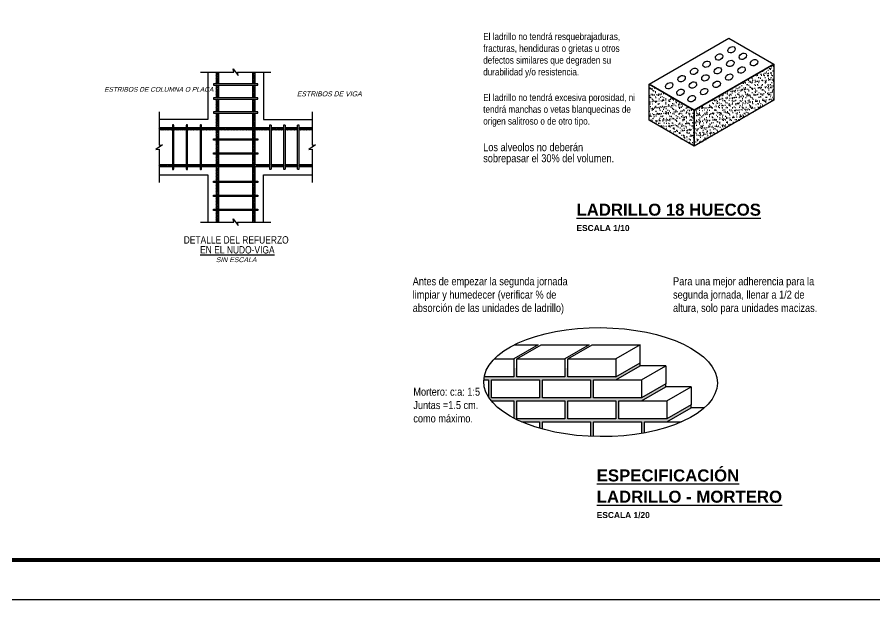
# Model space of a CAD drawing. Header units: millimetres. Extents: x 0 to 86.9, y -0.5 to 29.7.
# Drawn here: x 67.99 to 78.7, y -0.53 to 6.75 of the extents above; entities that cross this region are included whole.
import ezdxf
from ezdxf.enums import TextEntityAlignment as Align

# ---------------------------------------------------------------- set-up
doc = ezdxf.new("R2010")
doc.units = ezdxf.units.MM
for name, color, linetype in [('.D1 cotas', 1, 'Continuous'), ('ACOTACIONES', 2, 'Continuous'), ('CUADRO INTERIOR', 133, 'Continuous'), ('E_Acero', 2, 'Continuous'), ('E_Estribo', 1, 'Continuous'), ('E_Fierros', 2, 'Continuous'), ('G_Complemento', 190, 'Continuous'), ('G_Texto', 122, 'Continuous'), ('LADRILLO', 30, 'Continuous'), ('MEMBR', 250, 'Continuous'), ('Texto', 7, 'Continuous')]:
    doc.layers.add(name, color=color, linetype=linetype)
doc.styles.add('BQR DETALLES', font='arial', dxfattribs={"width": 0.82})
doc.styles.add('Lenin_Narrow', font='arial', dxfattribs={"width": 0.82})
doc.styles.add('Titulo Detalles', font='swissb')
doc.styles.add('TITULOS', font='TITULOS')
pattern_1 = [(120, (481.12466829, 843.01303412), (-0.0001082531762, -6.25000004e-05), []), (210, (481.12466829, 843.01303412), (6.25000004e-05, -0.0001082531762), [])]

# ---------------------------------------------------------------- blocks, each defined once
blk = doc.blocks.new('PLT_LADRILLO 18 HUECOS')
at = {"layer": 'LADRILLO'}
h = blk.add_hatch(dxfattribs=at)
h.set_pattern_fill('AR-SAND', scale=0.00125, style=0)
h.set_pattern_definition([(37.5, (1099.869983, 441.127717), (-0.0020000391, 0.0611766547), [0, -0.04826, 0, -0.053975, 0, -0.05159375]), (7.5, (1099.86998, 441.12772), (0.0561904104, 0.0896031376), [0, -0.026035, 0, -0.0434975, 0, -0.01666875]), (327.5, (1099.83093, 441.127717), (0.0988740463, 0.000179648), [0, -0.015875, 0, -0.05715, 0, -0.0746125]), (317.5, (1099.83093, 441.12772), (0.0954445566, 0.0278661654), [0, -0.0079375, 0, -0.037465, 0, -0.0428625])])
h.paths.add_polyline_path([(2190.193, 882.024), (2190.193, 881.574), (2191.189, 882.149), (2191.189, 882.599)], flags=0)
h.paths.add_polyline_path([(2189.63, 882.349), (2189.63, 881.899), (2190.193, 881.574), (2190.193, 882.024)], flags=0)
at = {"layer": 'LADRILLO', "color": 7}
for points in [[(2189.63, 882.349), (2190.626, 882.924), (2191.189, 882.599), (2190.193, 882.024)], [(2190.193, 882.024), (2191.189, 882.599), (2191.189, 882.149), (2190.193, 881.574)], [(2190.193, 882.024), (2190.193, 881.574), (2189.63, 881.899), (2189.63, 882.349)]]:
    blk.add_lwpolyline(points, close=True, dxfattribs=at)
for centre in [(2190.659, 882.78), (2190.8, 882.699), (2190.347, 882.6), (2190.503, 882.69), (2190.644, 882.609), (2190.94, 882.618), (2190.191, 882.51), (2190.488, 882.519), (2190.784, 882.528), (2190.035, 882.42), (2190.332, 882.429), (2190.629, 882.438), (2189.879, 882.33), (2190.176, 882.339), (2190.473, 882.348), (2190.02, 882.249), (2190.161, 882.168), (2190.317, 882.258)]:
    blk.add_ellipse(centre, major_axis=(-0.0425, -0.0245), ratio=0.746929, dxfattribs=at)
at = {"layer": 'G_Texto', "attachment_point": 1, "style": 'Titulo Detalles'}
for s, insert, char_height in [('\\LLADRILLO 18 HUECOS\\l', (2188.721, 880.856), 0.15), ('ESCALA 1/10', (2188.721, 880.589), 0.075)]:
    blk.add_mtext(s, dxfattribs=dict(at, insert=insert, char_height=char_height))
at = {"layer": 'Texto', "char_height": 0.08836, "attachment_point": 7, "style": 'BQR DETALLES'}
for s, insert, width in [('El ladrillo no tendrá resquebrajaduras, fracturas, hendiduras o grietas u otros defectos similares que degraden su durabilidad y/o resistencia.', (2187.556, 882.433), 1.81964), ('El ladrillo no tendrá excesiva porosidad, ni tendrá manchas o vetas blanquecinas de origen salitroso o de otro tipo.', (2187.556, 881.818), 1.91637)]:
    blk.add_mtext(s, dxfattribs=dict(at, insert=insert, width=width))
at = {"layer": 'Texto', "char_height": 0.1, "attachment_point": 7, "style": 'BQR DETALLES'}
for s, insert in [('Los alveolos no deberán', (2187.556, 881.511)), ('sobrepasar el 30% del volumen.', (2187.556, 881.344))]:
    blk.add_mtext(s, dxfattribs=dict(at, insert=insert))
blk = doc.blocks.new('PLT_ESPECIFICACIONES LADRILLO MORTERO')
at = {"layer": 'LADRILLO'}
h = blk.add_hatch(dxfattribs=at)
h.set_pattern_fill('AR-SAND', scale=0.0005, style=0)
h.set_pattern_definition([(37.5, (14.463203, 26.020359), (-0.00080001565, 0.02447066187), [0, -0.019304, 0, -0.02159, 0, -0.0206375]), (7.5, (14.463203, 26.02036), (0.02247616416, 0.03584125503), [0, -0.010414, 0, -0.017399, 0, -0.0066675]), (327.5, (14.447582, 26.020359), (0.03954961851, 7.185923e-05), [0, -0.00635, 0, -0.02286, 0, -0.029845]), (317.5, (14.447582, 26.02036), (0.0381778226, 0.01114646616), [0, -0.003175, 0, -0.014986, 0, -0.017145])])
edge = h.paths.add_edge_path()
edge.add_line((2235.215, 881.033), (2235.215, 881.07))
edge.add_line((2235.215, 881.07), (2234.912, 880.895))
edge.add_line((2234.912, 880.895), (2234.312, 880.895))
edge.add_line((2234.312, 880.895), (2234.312, 881.12))
edge.add_line((2234.312, 881.12), (2234.593, 881.12))
edge.add_line((2234.593, 881.12), (2234.896, 881.295))
edge.add_line((2234.896, 881.295), (2234.896, 881.333))
edge.add_line((2234.896, 881.333), (2234.593, 881.158))
edge.add_line((2234.593, 881.158), (2233.993, 881.158))
edge.add_line((2233.993, 881.158), (2233.993, 881.27))
edge.add_line((2233.993, 881.27), (2233.956, 881.27))
edge.add_line((2233.956, 881.27), (2233.956, 881.158))
edge.add_line((2233.956, 881.158), (2233.356, 881.158))
edge.add_line((2233.356, 881.158), (2233.356, 881.27))
edge.add_line((2233.356, 881.27), (2233.318, 881.27))
edge.add_line((2233.318, 881.27), (2233.318, 881.158))
edge.add_line((2233.318, 881.158), (2232.946, 881.158))
edge.add_ellipse((2234.401, 881.092), major_axis=(-1.46, 0.011), ratio=0.466647, start_angle=355.3708, end_angle=358.5321)
edge.add_line((2232.941, 881.12), (2232.999, 881.12))
edge.add_line((2232.999, 881.12), (2232.999, 880.909))
edge.add_ellipse((2234.401, 881.092), major_axis=(-1.46, 0.011), ratio=0.466647, start_angle=16.506, end_angle=21.0141)
edge.add_line((2233.036, 880.858), (2233.318, 880.858))
edge.add_line((2233.318, 880.858), (2233.318, 880.641))
edge.add_ellipse((2234.401, 881.092), major_axis=(-1.46, 0.011), ratio=0.466647, start_angle=42.3459, end_angle=47.7024)
edge.add_line((2233.414, 880.595), (2233.637, 880.595))
edge.add_line((2233.637, 880.595), (2233.637, 880.515))
edge.add_ellipse((2234.401, 881.092), major_axis=(-1.46, 0.011), ratio=0.466647, start_angle=58.6589, end_angle=60.3702)
edge.add_line((2233.674, 880.505), (2233.674, 880.595))
edge.add_line((2233.674, 880.595), (2234.274, 880.595))
edge.add_line((2234.274, 880.595), (2234.274, 880.413))
edge.add_ellipse((2234.401, 881.092), major_axis=(-1.46, 0.011), ratio=0.466647, start_angle=85.2398, end_angle=86.7155)
edge.add_line((2234.312, 880.412), (2234.312, 880.595))
edge.add_line((2234.312, 880.595), (2234.912, 880.595))
edge.add_line((2234.912, 880.595), (2234.912, 880.45))
edge.add_ellipse((2234.401, 881.092), major_axis=(-1.46, 0.011), ratio=0.466647, start_angle=110.698, end_angle=112.2774)
edge.add_line((2234.949, 880.457), (2234.949, 880.595))
edge.add_line((2234.949, 880.595), (2235.231, 880.595))
edge.add_line((2235.231, 880.595), (2235.534, 880.77))
edge.add_line((2235.534, 880.77), (2235.534, 880.808))
edge.add_line((2235.534, 880.808), (2235.231, 880.633))
edge.add_line((2235.231, 880.633), (2234.631, 880.633))
edge.add_line((2234.631, 880.633), (2234.631, 880.858))
edge.add_line((2234.631, 880.858), (2234.912, 880.858))
edge.add_line((2234.912, 880.858), (2235.215, 881.033))
h.paths.add_polyline_path([(2233.674, 880.895), (2233.674, 881.12), (2234.274, 881.12), (2234.274, 880.895)], flags=0)
h.paths.add_polyline_path([(2234.593, 880.858), (2234.593, 880.633), (2233.993, 880.633), (2233.993, 880.858)], flags=0)
h.paths.add_polyline_path([(2233.956, 880.858), (2233.956, 880.633), (2233.356, 880.633), (2233.356, 880.858)], flags=0)
h.paths.add_polyline_path([(2233.637, 880.895), (2233.037, 880.895), (2233.037, 881.12), (2233.637, 881.12)], flags=0)
at = {"layer": 'CUADRO INTERIOR'}
blk.add_ellipse((2234.401, 881.092), major_axis=(-1.46, 0.011), ratio=0.466647, dxfattribs=at)
at = {"layer": 'LADRILLO', "color": 7}
for points in [[(2233.323, 881.558), (2233.621, 881.558), (2233.318, 881.383)], [(2233.356, 881.383), (2233.659, 881.558), (2234.259, 881.558), (2233.956, 881.383)], [(2233.993, 881.383), (2234.296, 881.558), (2234.896, 881.558), (2234.593, 881.383)], [(2234.593, 881.158), (2234.896, 881.333), (2234.896, 881.558), (2234.593, 881.383)], [(2233.073, 881.383), (2233.318, 881.383), (2233.318, 881.158), (2232.946, 881.158)], [(2234.593, 881.12), (2234.896, 881.295), (2234.896, 881.333)], [(2235.215, 881.295), (2234.896, 881.295)], [(2234.912, 881.12), (2235.215, 881.295), (2235.215, 881.07), (2234.912, 880.895)], [(2232.941, 881.12), (2232.999, 881.12), (2232.999, 880.909)], [(2234.912, 880.858), (2235.215, 881.033), (2235.215, 881.07)], [(2235.534, 881.033), (2235.215, 881.033)], [(2235.231, 880.858), (2235.534, 881.033), (2235.534, 880.808), (2235.231, 880.633)], [(2233.036, 880.858), (2233.318, 880.858), (2233.318, 880.641)], [(2235.231, 880.595), (2235.534, 880.77), (2235.534, 880.808)], [(2235.697, 880.77), (2235.534, 880.77)], [(2233.414, 880.595), (2233.637, 880.595), (2233.637, 880.515)], [(2233.674, 880.505), (2233.674, 880.595), (2234.274, 880.595), (2234.274, 880.413)], [(2234.312, 880.412), (2234.312, 880.595), (2234.912, 880.595), (2234.912, 880.45)], [(2234.949, 880.457), (2234.949, 880.595), (2235.414, 880.595)]]:
    blk.add_lwpolyline(points, dxfattribs=at)
for points in [[(2233.356, 881.383), (2233.956, 881.383), (2233.956, 881.158), (2233.356, 881.158)], [(2233.993, 881.383), (2234.593, 881.383), (2234.593, 881.158), (2233.993, 881.158)], [(2233.037, 881.12), (2233.637, 881.12), (2233.637, 880.895), (2233.037, 880.895)], [(2233.674, 881.12), (2234.274, 881.12), (2234.274, 880.895), (2233.674, 880.895)], [(2234.312, 881.12), (2234.912, 881.12), (2234.912, 880.895), (2234.312, 880.895)], [(2233.356, 880.858), (2233.956, 880.858), (2233.956, 880.633), (2233.356, 880.633)], [(2233.993, 880.858), (2234.593, 880.858), (2234.593, 880.633), (2233.993, 880.633)], [(2234.631, 880.858), (2235.231, 880.858), (2235.231, 880.633), (2234.631, 880.633)]]:
    blk.add_lwpolyline(points, close=True, dxfattribs=at)
at = {"layer": 'G_Texto', "attachment_point": 1, "style": 'Titulo Detalles'}
for s, insert, char_height in [('\\LESPECIFICACIÓN\\l', (2234.353, 880.001), 0.15), ('\\LLADRILLO - MORTERO\\l', (2234.353, 879.735), 0.15), ('ESCALA 1/20', (2234.353, 879.468), 0.075)]:
    blk.add_mtext(s, dxfattribs=dict(at, insert=insert, char_height=char_height))
at = {"layer": 'Texto', "char_height": 0.1, "attachment_point": 7, "style": 'BQR DETALLES'}
for s, insert in [('Antes de empezar la segunda jornada', (2232.054, 882.273)), ('Para una mejor adherencia para la', (2235.307, 882.273)), ('limpiar y humedecer (verificar % de', (2232.054, 882.106)), ('segunda jornada, llenar a 1/2 de', (2235.307, 882.106)), ('absorción de las unidades de ladrillo)', (2232.054, 881.94)), ('altura, solo para unidades macizas.', (2235.307, 881.94)), ('Mortero: c:a: 1:5', (2232.062, 880.921)), ('Juntas =1.5 cm.', (2232.062, 880.754)), ('como máximo.', (2232.062, 880.587))]:
    blk.add_mtext(s, dxfattribs=dict(at, insert=insert))
blk = doc.blocks.new('PLT_detalleviga')
at = {"layer": 'E_Estribo'}
h = blk.add_hatch(dxfattribs=at)
h.set_pattern_fill('NET', scale=3.93701e-05, angle=120, style=0)
h.set_pattern_definition(pattern_1)
h.paths.add_polyline_path([(473.93249, 854.779885), (473.93249, 854.77895), (473.932666, 854.77895), (473.932666, 854.779885)], flags=0)
h.paths.add_polyline_path([(473.93249, 854.780992), (473.93249, 854.77999), (473.932666, 854.77999), (473.932666, 854.780992)], flags=0)
h.paths.add_polyline_path([(473.93249, 854.7821), (473.93249, 854.781098), (473.932666, 854.781098), (473.932666, 854.7821)], flags=0)
h.paths.add_polyline_path([(473.93249, 854.78337), (473.93249, 854.783178), (473.93249, 854.782205), (473.932666, 854.782205), (473.932666, 854.78337)], flags=0)
h.paths.add_polyline_path([(473.93249, 854.786295), (473.93249, 854.783546), (473.932666, 854.783546), (473.932666, 854.786295)], flags=0)
h.paths.add_polyline_path([(473.93249, 854.787636), (473.93249, 854.786471), (473.932666, 854.786471), (473.932666, 854.787636)], flags=0)
h.paths.add_polyline_path([(473.93249, 854.788743), (473.93249, 854.787741), (473.932666, 854.787741), (473.932666, 854.788743)], flags=0)
h.paths.add_polyline_path([(473.93249, 854.789851), (473.93249, 854.788849), (473.932666, 854.788849), (473.932666, 854.789851)], flags=0)
h.paths.add_polyline_path([(473.93249, 854.790891), (473.93249, 854.789956), (473.932666, 854.789956), (473.932666, 854.790891)], flags=0)
h.paths.add_polyline_path([(473.935415, 854.790891), (473.935415, 854.789956), (473.93559, 854.789956), (473.93559, 854.790891)], flags=0)
h.paths.add_polyline_path([(473.935415, 854.789851), (473.935415, 854.788849), (473.93559, 854.788849), (473.93559, 854.789851)], flags=0)
h.paths.add_polyline_path([(473.935415, 854.788743), (473.935415, 854.787741), (473.93559, 854.787741), (473.93559, 854.788743)], flags=0)
h.paths.add_polyline_path([(473.935415, 854.787636), (473.935415, 854.786471), (473.93559, 854.786471), (473.93559, 854.786663), (473.93559, 854.787636)], flags=0)
h.paths.add_polyline_path([(473.935415, 854.786295), (473.935415, 854.783546), (473.93559, 854.783546), (473.93559, 854.786295)], flags=0)
h.paths.add_polyline_path([(473.935415, 854.78337), (473.935415, 854.782205), (473.93559, 854.782205), (473.93559, 854.78337)], flags=0)
h.paths.add_polyline_path([(473.935415, 854.7821), (473.935415, 854.781098), (473.93559, 854.781098), (473.93559, 854.7821)], flags=0)
h.paths.add_polyline_path([(473.935415, 854.780992), (473.935415, 854.77999), (473.93559, 854.77999), (473.93559, 854.780992)], flags=0)
h.paths.add_polyline_path([(473.935415, 854.779885), (473.935415, 854.77895), (473.93559, 854.77895), (473.93559, 854.779885)], flags=0)
h = blk.add_hatch(dxfattribs=at)
h.set_pattern_fill('NET', scale=3.93701e-05, angle=120, style=0)
h.set_pattern_definition(pattern_1)
h.paths.add_polyline_path([(473.93249, 854.779885), (473.93249, 854.77895), (473.932666, 854.77895), (473.932666, 854.779885)], flags=0)
h.paths.add_polyline_path([(473.93249, 854.780992), (473.93249, 854.77999), (473.932666, 854.77999), (473.932666, 854.780992)], flags=0)
h.paths.add_polyline_path([(473.93249, 854.7821), (473.93249, 854.781098), (473.932666, 854.781098), (473.932666, 854.7821)], flags=0)
h.paths.add_polyline_path([(473.93249, 854.78337), (473.93249, 854.783178), (473.93249, 854.782205), (473.932666, 854.782205), (473.932666, 854.78337)], flags=0)
h.paths.add_polyline_path([(473.93249, 854.786295), (473.93249, 854.783546), (473.932666, 854.783546), (473.932666, 854.786295)], flags=0)
h.paths.add_polyline_path([(473.93249, 854.787636), (473.93249, 854.786471), (473.932666, 854.786471), (473.932666, 854.787636)], flags=0)
h.paths.add_polyline_path([(473.93249, 854.788743), (473.93249, 854.787741), (473.932666, 854.787741), (473.932666, 854.788743)], flags=0)
h.paths.add_polyline_path([(473.93249, 854.789851), (473.93249, 854.788849), (473.932666, 854.788849), (473.932666, 854.789851)], flags=0)
h.paths.add_polyline_path([(473.93249, 854.790891), (473.93249, 854.789956), (473.932666, 854.789956), (473.932666, 854.790891)], flags=0)
h.paths.add_polyline_path([(473.935415, 854.790891), (473.935415, 854.789956), (473.93559, 854.789956), (473.93559, 854.790891)], flags=0)
h.paths.add_polyline_path([(473.935415, 854.789851), (473.935415, 854.788849), (473.93559, 854.788849), (473.93559, 854.789851)], flags=0)
h.paths.add_polyline_path([(473.935415, 854.788743), (473.935415, 854.787741), (473.93559, 854.787741), (473.93559, 854.788743)], flags=0)
h.paths.add_polyline_path([(473.935415, 854.787636), (473.935415, 854.786471), (473.93559, 854.786471), (473.93559, 854.786663), (473.93559, 854.787636)], flags=0)
h.paths.add_polyline_path([(473.935415, 854.786295), (473.935415, 854.783546), (473.93559, 854.783546), (473.93559, 854.786295)], flags=0)
h.paths.add_polyline_path([(473.935415, 854.78337), (473.935415, 854.782205), (473.93559, 854.782205), (473.93559, 854.78337)], flags=0)
h.paths.add_polyline_path([(473.935415, 854.7821), (473.935415, 854.781098), (473.93559, 854.781098), (473.93559, 854.7821)], flags=0)
h.paths.add_polyline_path([(473.935415, 854.780992), (473.935415, 854.77999), (473.93559, 854.77999), (473.93559, 854.780992)], flags=0)
h.paths.add_polyline_path([(473.935415, 854.779885), (473.935415, 854.77895), (473.93559, 854.77895), (473.93559, 854.779885)], flags=0)
h = blk.add_hatch(dxfattribs=at)
h.set_pattern_fill('NET', scale=3.93701e-05, angle=120, style=0)
h.set_pattern_definition(pattern_1)
h.paths.add_polyline_path([(473.92911, 854.783546), (473.92911, 854.78337), (473.930112, 854.78337), (473.930112, 854.783546)])
h.paths.add_polyline_path([(473.930218, 854.783546), (473.930218, 854.78337), (473.931219, 854.78337), (473.931219, 854.783546)], flags=0)
h.paths.add_polyline_path([(473.931325, 854.783546), (473.931325, 854.78337), (473.932461, 854.78337), (473.932461, 854.783546)], flags=0)
h.paths.add_polyline_path([(473.93249, 854.783546), (473.93249, 854.78337), (473.933988, 854.78337), (473.933988, 854.783546)], flags=0)
h.paths.add_polyline_path([(473.933988, 854.783546), (473.933988, 854.78337), (473.93559, 854.78337), (473.93559, 854.783546)], flags=0)
h.paths.add_polyline_path([(473.935696, 854.783546), (473.935696, 854.78337), (473.936756, 854.78337), (473.936756, 854.783546)], flags=0)
h.paths.add_polyline_path([(473.936861, 854.783546), (473.936861, 854.78337), (473.937863, 854.78337), (473.937863, 854.783546)], flags=0)
h.paths.add_polyline_path([(473.937969, 854.783546), (473.937969, 854.78337), (473.93897, 854.78337), (473.93897, 854.783546)], flags=0)
h.paths.add_polyline_path([(473.939076, 854.783546), (473.939076, 854.78337), (473.94013, 854.78337), (473.94013, 854.783546)], flags=0)
h.paths.add_polyline_path([(473.939076, 854.786471), (473.939076, 854.786295), (473.94013, 854.786295), (473.94013, 854.786471)], flags=0)
h.paths.add_polyline_path([(473.937969, 854.786471), (473.937969, 854.786295), (473.93897, 854.786295), (473.93897, 854.786471)], flags=0)
h.paths.add_polyline_path([(473.936861, 854.786471), (473.936861, 854.786295), (473.937863, 854.786295), (473.937863, 854.786471)], flags=0)
h.paths.add_polyline_path([(473.93559, 854.786471), (473.93559, 854.786295), (473.936756, 854.786295), (473.936756, 854.786471)], flags=0)
h.paths.add_polyline_path([(473.933988, 854.786471), (473.933988, 854.786295), (473.93559, 854.786295), (473.93559, 854.786471)], flags=0)
h.paths.add_polyline_path([(473.93249, 854.786471), (473.93249, 854.786295), (473.933988, 854.786295), (473.933988, 854.786471)], flags=0)
h.paths.add_polyline_path([(473.931325, 854.786471), (473.931325, 854.786295), (473.93249, 854.786295), (473.93249, 854.786471)], flags=0)
h.paths.add_polyline_path([(473.930218, 854.786471), (473.930218, 854.786295), (473.931219, 854.786295), (473.931219, 854.786471)], flags=0)
h.paths.add_polyline_path([(473.92911, 854.786471), (473.92911, 854.786295), (473.930112, 854.786295), (473.930112, 854.786471)], flags=0)
h.paths.add_polyline_path([(473.92795, 854.786471), (473.92795, 854.786295), (473.929005, 854.786295), (473.929005, 854.786471)], flags=0)
h = blk.add_hatch(dxfattribs=at)
h.set_pattern_fill('NET', scale=3.93701e-05, angle=120, style=0)
h.set_pattern_definition(pattern_1)
h.paths.add_polyline_path([(473.92795, 854.783546), (473.92795, 854.78337), (473.929005, 854.78337), (473.929005, 854.783546)], flags=0)
h = blk.add_hatch(dxfattribs=at)
h.set_pattern_fill('NET', scale=3.93701e-05, angle=120, style=0)
h.set_pattern_definition(pattern_1)
h.paths.add_polyline_path([(473.92795, 854.783546), (473.92795, 854.78337), (473.929005, 854.78337), (473.929005, 854.783546)], flags=0)
at = {"layer": 'E_Fierros'}
h = blk.add_hatch(dxfattribs=at)
h.set_pattern_fill('LINE', scale=3.32185e-05, angle=405, style=0)
h.set_pattern_definition([(45, (474.22918551, 853.75297721), (-7.4577669e-05, 7.4577669e-05), [])])
h.paths.add_polyline_path([(473.92911, 854.783546), (473.92911, 854.78337), (473.930112, 854.78337), (473.930112, 854.783546)])
h.paths.add_polyline_path([(473.930218, 854.783546), (473.930218, 854.78337), (473.931219, 854.78337), (473.931219, 854.783546)], flags=0)
h.paths.add_polyline_path([(473.931325, 854.783546), (473.931325, 854.78337), (473.932461, 854.78337), (473.932461, 854.783546)], flags=0)
h.paths.add_polyline_path([(473.93249, 854.783546), (473.93249, 854.78337), (473.933988, 854.78337), (473.933988, 854.783546)], flags=0)
h.paths.add_polyline_path([(473.933988, 854.783546), (473.933988, 854.78337), (473.93559, 854.78337), (473.93559, 854.783546)], flags=0)
h.paths.add_polyline_path([(473.935696, 854.783546), (473.935696, 854.78337), (473.936756, 854.78337), (473.936756, 854.783546)], flags=0)
h.paths.add_polyline_path([(473.936861, 854.783546), (473.936861, 854.78337), (473.937863, 854.78337), (473.937863, 854.783546)], flags=0)
h.paths.add_polyline_path([(473.937969, 854.783546), (473.937969, 854.78337), (473.93897, 854.78337), (473.93897, 854.783546)], flags=0)
h.paths.add_polyline_path([(473.939076, 854.783546), (473.939076, 854.78337), (473.94013, 854.78337), (473.94013, 854.783546)], flags=0)
h.paths.add_polyline_path([(473.939076, 854.786471), (473.939076, 854.786295), (473.94013, 854.786295), (473.94013, 854.786471)], flags=0)
h.paths.add_polyline_path([(473.937969, 854.786471), (473.937969, 854.786295), (473.93897, 854.786295), (473.93897, 854.786471)], flags=0)
h.paths.add_polyline_path([(473.936861, 854.786471), (473.936861, 854.786295), (473.937863, 854.786295), (473.937863, 854.786471)], flags=0)
h.paths.add_polyline_path([(473.93559, 854.786471), (473.93559, 854.786295), (473.936756, 854.786295), (473.936756, 854.786471)], flags=0)
h.paths.add_polyline_path([(473.933988, 854.786471), (473.933988, 854.786295), (473.93559, 854.786295), (473.93559, 854.786471)], flags=0)
h.paths.add_polyline_path([(473.93249, 854.786471), (473.93249, 854.786295), (473.933988, 854.786295), (473.933988, 854.786471)], flags=0)
h.paths.add_polyline_path([(473.931325, 854.786471), (473.931325, 854.786295), (473.93249, 854.786295), (473.93249, 854.786471)], flags=0)
h.paths.add_polyline_path([(473.930218, 854.786471), (473.930218, 854.786295), (473.931219, 854.786295), (473.931219, 854.786471)], flags=0)
h.paths.add_polyline_path([(473.92911, 854.786471), (473.92911, 854.786295), (473.930112, 854.786295), (473.930112, 854.786471)], flags=0)
h.paths.add_polyline_path([(473.92795, 854.786471), (473.92795, 854.786295), (473.929005, 854.786295), (473.929005, 854.786471)], flags=0)
at = {"layer": 'E_Acero'}
for p, q in [((473.93249, 854.790891), (473.93249, 854.789956)), ((473.932666, 854.790891), (473.932666, 854.789956)), ((473.935415, 854.789956), (473.935415, 854.790891)), ((473.93559, 854.789956), (473.93559, 854.790891)), ((473.93249, 854.789851), (473.93249, 854.788849)), ((473.932666, 854.789851), (473.932666, 854.788849)), ((473.935415, 854.788849), (473.935415, 854.789851)), ((473.93559, 854.788849), (473.93559, 854.789851)), ((473.93249, 854.788743), (473.93249, 854.787741)), ((473.932666, 854.788743), (473.932666, 854.787741)), ((473.935415, 854.787741), (473.935415, 854.788743)), ((473.93559, 854.787741), (473.93559, 854.788743)), ((473.93249, 854.787636), (473.93249, 854.786471)), ((473.932666, 854.787636), (473.932666, 854.786471)), ((473.935415, 854.786471), (473.935415, 854.787636)), ((473.93559, 854.786471), (473.93559, 854.787636)), ((473.929005, 854.786471), (473.92795, 854.786471)), ((473.929005, 854.786295), (473.92795, 854.786295)), ((473.930112, 854.786471), (473.92911, 854.786471)), ((473.930112, 854.786295), (473.92911, 854.786295)), ((473.931219, 854.786471), (473.930218, 854.786471)), ((473.931219, 854.786295), (473.930218, 854.786295)), ((473.93249, 854.786471), (473.931325, 854.786471)), ((473.932485, 854.786295), (473.931325, 854.786295)), ((473.933988, 854.786471), (473.93249, 854.786471)), ((473.933988, 854.786295), (473.93249, 854.786295)), ((473.93249, 854.786295), (473.93249, 854.783546)), ((473.932666, 854.786295), (473.932666, 854.783546)), ((473.93559, 854.786471), (473.933952, 854.786471)), ((473.93559, 854.786295), (473.933977, 854.786295)), ((473.935415, 854.783546), (473.935415, 854.786295)), ((473.936756, 854.786295), (473.935554, 854.786295)), ((473.936756, 854.786471), (473.93559, 854.786471)), ((473.93559, 854.783546), (473.93559, 854.786295)), ((473.937863, 854.786471), (473.936861, 854.786471)), ((473.937863, 854.786295), (473.936861, 854.786295)), ((473.93897, 854.786471), (473.937969, 854.786471)), ((473.93897, 854.786295), (473.937969, 854.786295)), ((473.94013, 854.786471), (473.939076, 854.786471)), ((473.94013, 854.786295), (473.939076, 854.786295)), ((473.92795, 854.783546), (473.929005, 854.783546)), ((473.92795, 854.78337), (473.929005, 854.78337)), ((473.92911, 854.783546), (473.930112, 854.783546)), ((473.92911, 854.78337), (473.930112, 854.78337)), ((473.930218, 854.783546), (473.931219, 854.783546)), ((473.930218, 854.78337), (473.931219, 854.78337)), ((473.931325, 854.783546), (473.93249, 854.783546)), ((473.931325, 854.78337), (473.932488, 854.78337)), ((473.93249, 854.783546), (473.933988, 854.783546)), ((473.93249, 854.78337), (473.933988, 854.78337)), ((473.93249, 854.78337), (473.93249, 854.782205)), ((473.932666, 854.78337), (473.932666, 854.782205)), ((473.933913, 854.783546), (473.93559, 854.783546)), ((473.933988, 854.78337), (473.93559, 854.78337)), ((473.935415, 854.782205), (473.935415, 854.78337)), ((473.93559, 854.783546), (473.936756, 854.783546)), ((473.93559, 854.782205), (473.93559, 854.78337)), ((473.93559, 854.78337), (473.936756, 854.78337)), ((473.936861, 854.783546), (473.937863, 854.783546)), ((473.936861, 854.78337), (473.937863, 854.78337)), ((473.937969, 854.783546), (473.93897, 854.783546)), ((473.937969, 854.78337), (473.93897, 854.78337)), ((473.939076, 854.783546), (473.94013, 854.783546)), ((473.939076, 854.78337), (473.94013, 854.78337)), ((473.93249, 854.7821), (473.93249, 854.781098)), ((473.932666, 854.7821), (473.932666, 854.781098)), ((473.935415, 854.781098), (473.935415, 854.7821)), ((473.93559, 854.781098), (473.93559, 854.7821)), ((473.93249, 854.780992), (473.93249, 854.77999)), ((473.932666, 854.780992), (473.932666, 854.77999)), ((473.935415, 854.77999), (473.935415, 854.780992)), ((473.93559, 854.77999), (473.93559, 854.780992)), ((473.93249, 854.779885), (473.93249, 854.77895)), ((473.932666, 854.779885), (473.932666, 854.77895)), ((473.935415, 854.77895), (473.935415, 854.779885)), ((473.93559, 854.77895), (473.93559, 854.779885))]:
    blk.add_line(p, q, dxfattribs=at)
for points in [[(473.931235, 854.790891), (473.933883, 854.790891), (473.933845, 854.791163), (473.934236, 854.79062), (473.934198, 854.790891), (473.936845, 854.790891)], [(473.92795, 854.787726), (473.92795, 854.785078), (473.928222, 854.785116), (473.927679, 854.784725), (473.92795, 854.784763), (473.92795, 854.782115)], [(473.94013, 854.787726), (473.94013, 854.785078), (473.940402, 854.785116), (473.939859, 854.784725), (473.94013, 854.784763), (473.94013, 854.782115)], [(473.931235, 854.77895), (473.933883, 854.77895), (473.933845, 854.779221), (473.934236, 854.778678), (473.934198, 854.77895), (473.936845, 854.77895)]]:
    blk.add_lwpolyline(points, dxfattribs=at)
for points in [[(473.932269, 854.789927), (473.932269, 854.789879, 0.414214), (473.932297, 854.789851), (473.935783, 854.789851, 0.414214), (473.935812, 854.789879), (473.935812, 854.789927, 0.414214), (473.935783, 854.789956), (473.932297, 854.789956, 0.414214)], [(473.932269, 854.78882), (473.932269, 854.788772, 0.414214), (473.932297, 854.788743), (473.935783, 854.788743, 0.414214), (473.935812, 854.788772), (473.935812, 854.78882, 0.414214), (473.935783, 854.788849), (473.932297, 854.788849, 0.414214)], [(473.932269, 854.787713), (473.932269, 854.787665, 0.414214), (473.932297, 854.787636), (473.935783, 854.787636, 0.414214), (473.935812, 854.787665), (473.935812, 854.787713, 0.414214), (473.935783, 854.787741), (473.932297, 854.787741, 0.414214)], [(473.929034, 854.783149), (473.929081, 854.783149, 0.414214), (473.92911, 854.783178), (473.92911, 854.786663, 0.414214), (473.929081, 854.786692), (473.929034, 854.786692, 0.414214), (473.929005, 854.786663), (473.929005, 854.783178, 0.414214)], [(473.930141, 854.783149), (473.930189, 854.783149, 0.414214), (473.930218, 854.783178), (473.930218, 854.786663, 0.414214), (473.930189, 854.786692), (473.930141, 854.786692, 0.414214), (473.930112, 854.786663), (473.930112, 854.783178, 0.414214)], [(473.931248, 854.783149), (473.931296, 854.783149, 0.414214), (473.931325, 854.783178), (473.931325, 854.786663, 0.414214), (473.931296, 854.786692), (473.931248, 854.786692, 0.414214), (473.931219, 854.786663), (473.931219, 854.783178, 0.414214)], [(473.936832, 854.783149), (473.936785, 854.783149, -0.414214), (473.936756, 854.783178), (473.936756, 854.786663, -0.414214), (473.936785, 854.786692), (473.936832, 854.786692, -0.414214), (473.936861, 854.786663), (473.936861, 854.783178, -0.414214)], [(473.93794, 854.783149), (473.937892, 854.783149, -0.414214), (473.937863, 854.783178), (473.937863, 854.786663, -0.414214), (473.937892, 854.786692), (473.93794, 854.786692, -0.414214), (473.937969, 854.786663), (473.937969, 854.783178, -0.414214)], [(473.939047, 854.783149), (473.938999, 854.783149, -0.414214), (473.93897, 854.783178), (473.93897, 854.786663, -0.414214), (473.938999, 854.786692), (473.939047, 854.786692, -0.414214), (473.939076, 854.786663), (473.939076, 854.783178, -0.414214)], [(473.932269, 854.785503), (473.932269, 854.785551, -0.414214), (473.932297, 854.78558), (473.935783, 854.78558, -0.414214), (473.935812, 854.785551), (473.935812, 854.785503, -0.414214), (473.935783, 854.785474), (473.932297, 854.785474, -0.414214)], [(473.932269, 854.784396), (473.932269, 854.784444, -0.414214), (473.932297, 854.784472), (473.935783, 854.784472, -0.414214), (473.935812, 854.784444), (473.935812, 854.784396, -0.414214), (473.935783, 854.784367), (473.932297, 854.784367, -0.414214)], [(473.932269, 854.782128), (473.932269, 854.782176, -0.414214), (473.932297, 854.782205), (473.935783, 854.782205, -0.414214), (473.935812, 854.782176), (473.935812, 854.782128, -0.414214), (473.935783, 854.7821), (473.932297, 854.7821, -0.414214)], [(473.932269, 854.781021), (473.932269, 854.781069, -0.414214), (473.932297, 854.781098), (473.935783, 854.781098, -0.414214), (473.935812, 854.781069), (473.935812, 854.781021, -0.414214), (473.935783, 854.780992), (473.932297, 854.780992, -0.414214)], [(473.932269, 854.779914), (473.932269, 854.779962, -0.414214), (473.932297, 854.77999), (473.935783, 854.77999, -0.414214), (473.935812, 854.779962), (473.935812, 854.779914, -0.414214), (473.935783, 854.779885), (473.932297, 854.779885, -0.414214)]]:
    blk.add_lwpolyline(points, format="xyb", close=True, dxfattribs=at)
at = {"layer": 'G_Complemento'}
for points in [[(473.931826, 854.790891), (473.931826, 854.787135), (473.92795, 854.787135)], [(473.936255, 854.790891), (473.936255, 854.787135), (473.94013, 854.787135)], [(473.92795, 854.782706), (473.931826, 854.782706), (473.931826, 854.77895)], [(473.936255, 854.77895), (473.936255, 854.782706), (473.94013, 854.782706)]]:
    blk.add_lwpolyline(points, dxfattribs=at)
at = {"layer": 'G_Texto', "style": 'Lenin_Narrow', "oblique": 15}
for s, height, p in [('ESTRIBOS DE COLUMNA O PLACA', 0.00037459, (473.923576, 854.789338)), ('ESTRIBOS DE VIGA', 0.0003937, (473.938912, 854.788969))]:
    blk.add_text(s, height=height, dxfattribs=at).set_placement(p)
at = {"layer": 'G_Texto', "style": 'TITULOS', "width": 0.85}
for s, p in [('DETALLE DEL REFUERZO', (473.934082, 854.777533)), (' %%UEN EL NUDO-VIGA', (473.934082, 854.776745))]:
    blk.add_text(s, height=0.00059055, dxfattribs=at).set_placement(p, align=Align.MIDDLE_CENTER)
at = {"layer": 'G_Texto', "style": 'Lenin_Narrow', "oblique": 15}
blk.add_text('SIN ESCALA', height=0.0003937, dxfattribs=at).set_placement((473.934082, 854.775958), align=Align.MIDDLE_CENTER)

msp = doc.modelspace()

# ---------------------------------------------------------------- linework, layer by layer
at = {"color": 6}
msp.add_lwpolyline([(44.949, 29.168), (86.949, 29.168), (86.949, -0.532), (44.949, -0.532)], close=True, dxfattribs=at)
at = {"layer": 'MEMBR', "color": 7, "ltscale": 0.025, "const_width": 0.0499}
msp.add_lwpolyline([(45.449, 28.668), (86.449, 28.668), (86.449, -0.032), (45.449, -0.032)], close=True, dxfattribs=at)

# ---------------------------------------------------------------- block references
at = {"layer": '.D1 cotas', "xscale": 156.94139372486097, "yscale": 156.94139372484642, "zscale": 156.9413937248537}
msp.add_blockref('PLT_detalleviga', (-74309.152, -134146.009, -27605.383), dxfattribs=at)
msp.add_blockref('PLT_ESPECIFICACIONES LADRILLO MORTERO', (-2159.125, -878.902))
at = {"layer": 'ACOTACIONES'}
msp.add_blockref('PLT_LADRILLO 18 HUECOS', (-2113.746, -876.435), dxfattribs=at)

doc.saveas('drawing.dxf')
